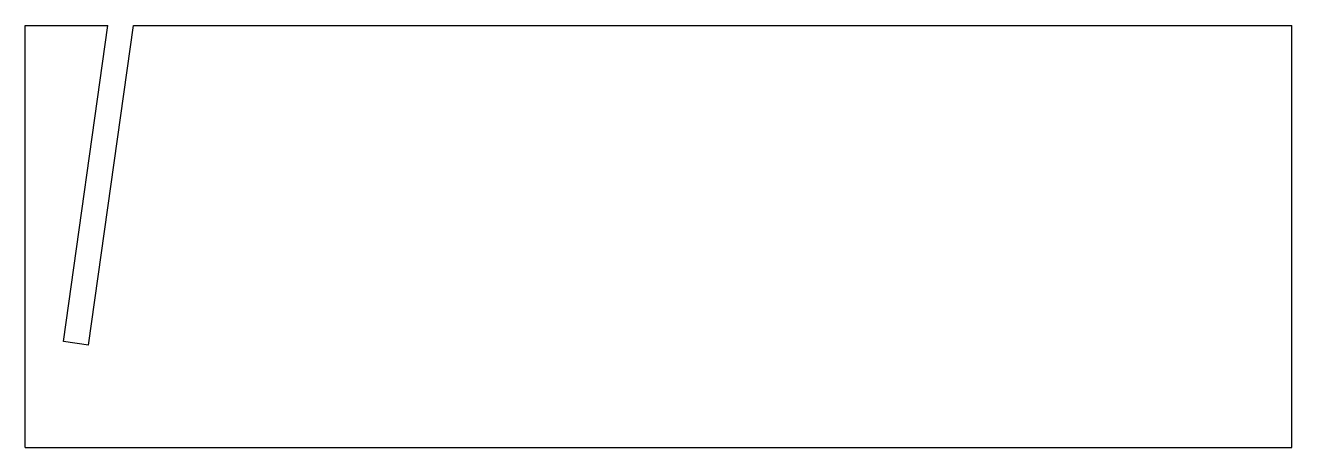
# Model space of a CAD drawing. Header units: millimetres. Extents: x 0 to 60, y 0 to 20.
import ezdxf

# ---------------------------------------------------------------- set-up
doc = ezdxf.new("R2010")
doc.units = ezdxf.units.MM

msp = doc.modelspace()

# ---------------------------------------------------------------- linework, layer by layer
for p, q in [((0, 20), (3.906, 20)), ((0, 0), (0, 20)), ((1.802, 5.028), (3.906, 20)), ((2.99, 4.861), (5.118, 20)), ((5.118, 20), (60, 20)), ((60, 0), (60, 20)), ((2.99, 4.861), (1.802, 5.028)), ((0, 0), (60, 0))]:
    msp.add_line(p, q)

doc.saveas('drawing.dxf')
